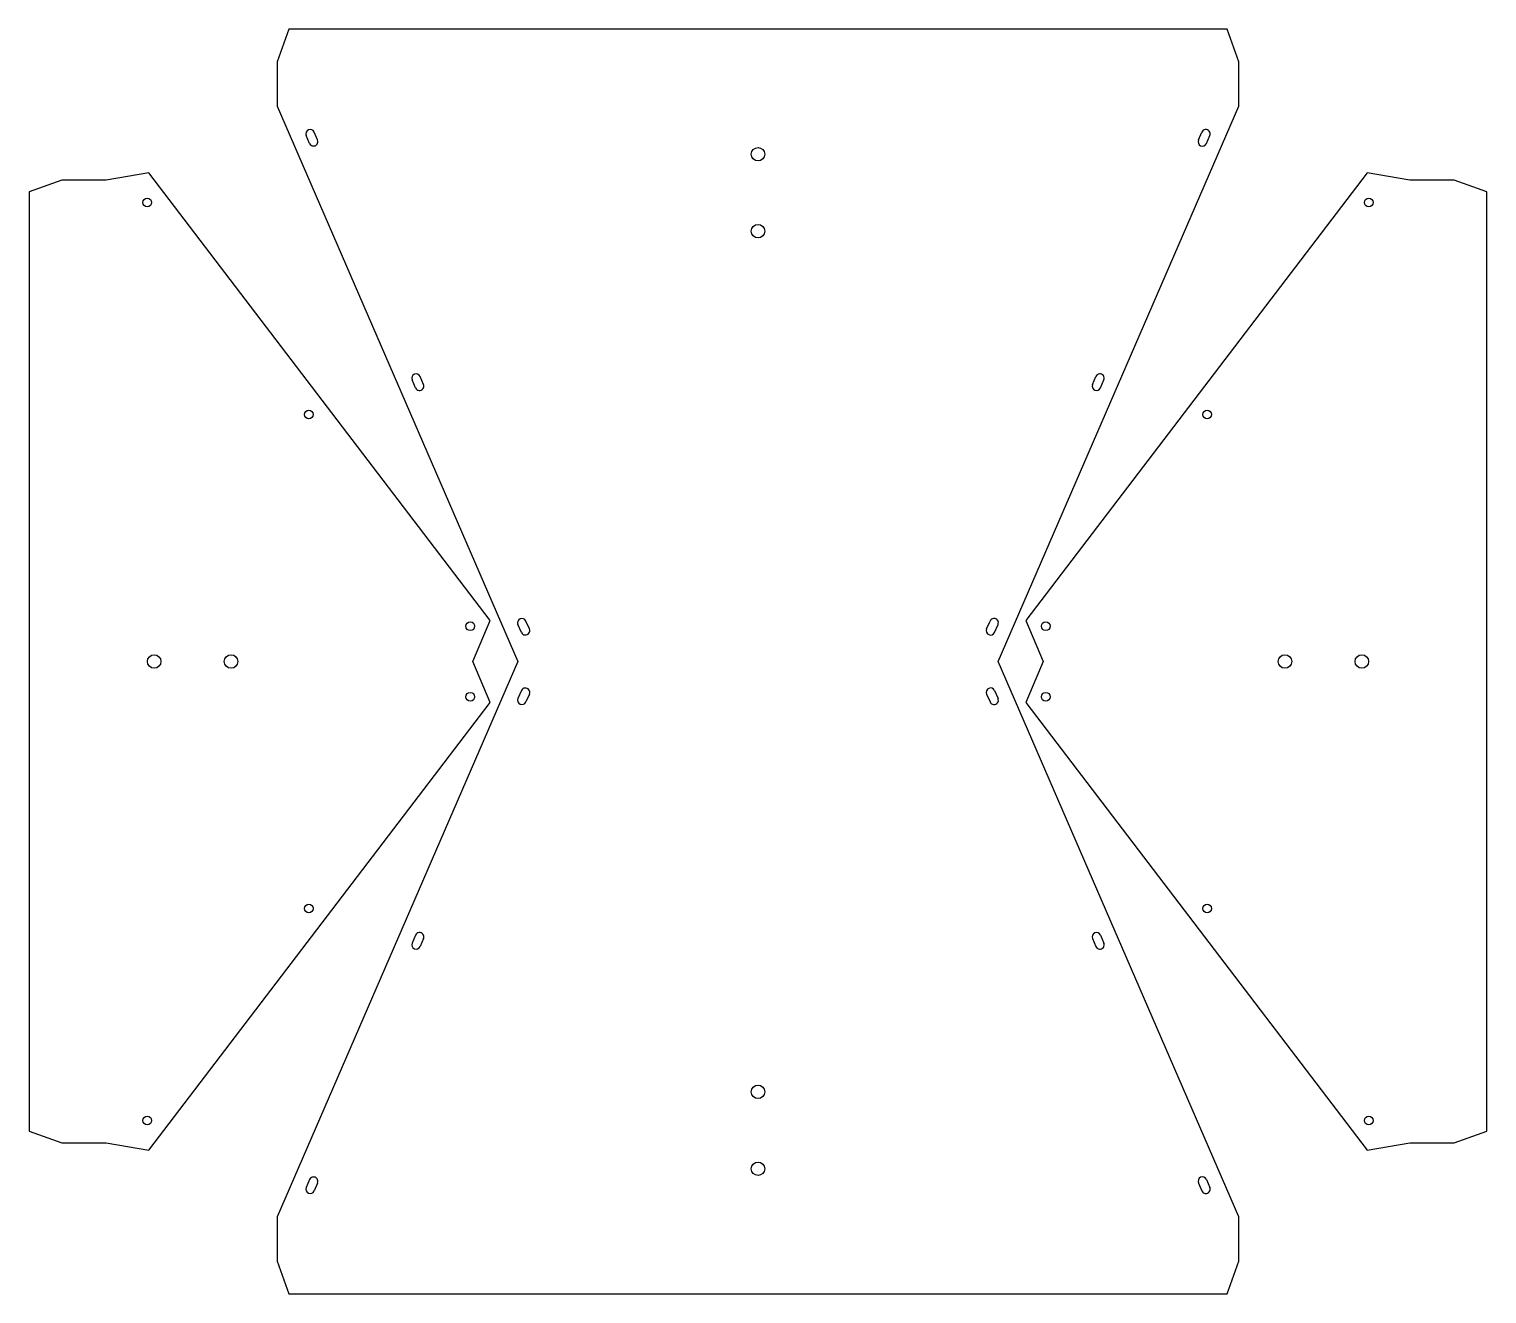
# Model space of a CAD drawing. Header units: millimetres. Extents: x -129 to 629, y -329 to 329.
import ezdxf

# ---------------------------------------------------------------- set-up
doc = ezdxf.new("R2010")
doc.units = ezdxf.units.MM

msp = doc.modelspace()

# ---------------------------------------------------------------- linework, layer by layer
for p, q in [((6, 328.6792), (0, 311.6792)), ((494, 328.6792), (6, 328.6792)), ((500, 311.6792), (494, 328.6792)), ((0, 311.6792), (0, 288.6792)), ((500, 288.6792), (500, 311.6792)), ((0, 288.6792), (125.0789, 0)), ((374.9211, 0), (500, 288.6792)), ((16.8459, 269.2928), (15.0569, 273.4219)), ((20.975, 271.0818), (19.1859, 275.2109)), ((479.025, 271.0818), (480.8141, 275.2109)), ((483.1541, 269.2928), (484.9431, 273.4219)), ((-66.8535, 254.0651), (-89.025, 250.1557)), ((110.6959, 21.2755), (-66.8535, 254.0651)), ((566.8535, 254.0651), (389.3041, 21.2755)), ((589.025, 250.1557), (566.8535, 254.0651)), ((-112.025, 250.1557), (-129.025, 244.1557)), ((-129.025, 244.1557), (-129.025, -244.1557)), ((-89.025, 250.1557), (-112.025, 250.1557)), ((612.025, 250.1557), (589.025, 250.1557)), ((629.025, 244.1557), (612.025, 250.1557)), ((629.025, -244.1557), (629.025, 244.1557)), ((71.9088, 142.2089), (70.1198, 146.3379)), ((76.0379, 143.9979), (74.2489, 148.127)), ((423.9621, 143.9979), (425.7511, 148.127)), ((428.0912, 142.2089), (429.8802, 146.3379)), ((101.7695, 0), (110.6959, 21.2755)), ((126.9718, 15.1249), (125.1827, 19.254)), ((131.1008, 16.914), (129.3118, 21.0431)), ((368.8992, 16.914), (370.6882, 21.0431)), ((373.0282, 15.1249), (374.8173, 19.254)), ((389.3041, 21.2755), (398.2305, 0)), ((125.0789, 0), (0, -288.6792)), ((110.6959, -21.2755), (101.7695, 0)), ((500, -288.6792), (374.9211, 0)), ((398.2305, 0), (389.3041, -21.2755)), ((126.9718, -15.1249), (125.1827, -19.254)), ((373.0282, -15.1249), (374.8173, -19.254)), ((-66.8535, -254.0651), (110.6959, -21.2755)), ((131.1008, -16.914), (129.3118, -21.0431)), ((368.8992, -16.914), (370.6882, -21.0431)), ((389.3041, -21.2755), (566.8535, -254.0651)), ((71.9088, -142.2089), (70.1198, -146.3379)), ((76.0379, -143.9979), (74.2489, -148.127)), ((423.9621, -143.9979), (425.7511, -148.127)), ((428.0912, -142.2089), (429.8802, -146.3379)), ((-129.025, -244.1557), (-112.025, -250.1557)), ((-112.025, -250.1557), (-89.025, -250.1557)), ((-89.025, -250.1557), (-66.8535, -254.0651)), ((566.8535, -254.0651), (589.025, -250.1557)), ((589.025, -250.1557), (612.025, -250.1557)), ((612.025, -250.1557), (629.025, -244.1557)), ((16.8459, -269.2928), (15.0569, -273.4219)), ((20.975, -271.0818), (19.1859, -275.2109)), ((479.025, -271.0818), (480.8141, -275.2109)), ((483.1541, -269.2928), (484.9431, -273.4219)), ((0, -288.6792), (0, -311.6792)), ((500, -311.6792), (500, -288.6792)), ((0, -311.6792), (6, -328.6792)), ((494, -328.6792), (500, -311.6792)), ((6, -328.6792), (494, -328.6792))]:
    msp.add_line(p, q)
for centre, radius in [((250, 263.6792), 3.5), ((-67.5889, 238.5399), 2.25), ((567.5889, 238.5399), 2.25), ((250, 223.6792), 3.5), ((16.4037, 128.415), 2.25), ((483.5963, 128.415), 2.25), ((100.3963, 18.2901), 2.25), ((399.6037, 18.2901), 2.25), ((-64.025, 0), 3.5), ((-24.025, 0), 3.5), ((524.025, 0), 3.5), ((564.025, 0), 3.5), ((100.3963, -18.2901), 2.25), ((399.6037, -18.2901), 2.25), ((16.4037, -128.415), 2.25), ((483.5963, -128.415), 2.25), ((250, -223.6792), 3.5), ((-67.5889, -238.5399), 2.25), ((567.5889, -238.5399), 2.25), ((250, -263.6792), 3.5)]:
    msp.add_circle(centre, radius)
for centre, start, end in [((17.1214, 274.3164), 23.4261, 203.4261), ((482.8786, 274.3164), 336.5739, 156.5739), ((18.9105, 270.1873), 203.4261, 23.4261), ((481.0895, 270.1873), 156.5739, 336.5739), ((72.1843, 147.2325), 23.4261, 203.4261), ((427.8157, 147.2325), 336.5739, 156.5739), ((73.9734, 143.1034), 203.4261, 23.4261), ((426.0266, 143.1034), 156.5739, 336.5739), ((127.2473, 20.1485), 23.4261, 203.4261), ((129.0363, 16.0195), 203.4261, 23.4261), ((370.9637, 16.0195), 156.5739, 336.5739), ((372.7527, 20.1485), 336.5739, 156.5739), ((129.0363, -16.0195), 336.5739, 156.5739), ((370.9637, -16.0195), 23.4261, 203.4261), ((127.2473, -20.1485), 156.5739, 336.5739), ((372.7527, -20.1485), 203.4261, 23.4261), ((73.9734, -143.1034), 336.5739, 156.5739), ((426.0266, -143.1034), 23.4261, 203.4261), ((72.1843, -147.2325), 156.5739, 336.5739), ((427.8157, -147.2325), 203.4261, 23.4261), ((18.9105, -270.1873), 336.5739, 156.5739), ((481.0895, -270.1873), 23.4261, 203.4261), ((17.1214, -274.3164), 156.5739, 336.5739), ((482.8786, -274.3164), 203.4261, 23.4261)]:
    msp.add_arc(centre, 2.25, start, end)

doc.saveas('drawing.dxf')
